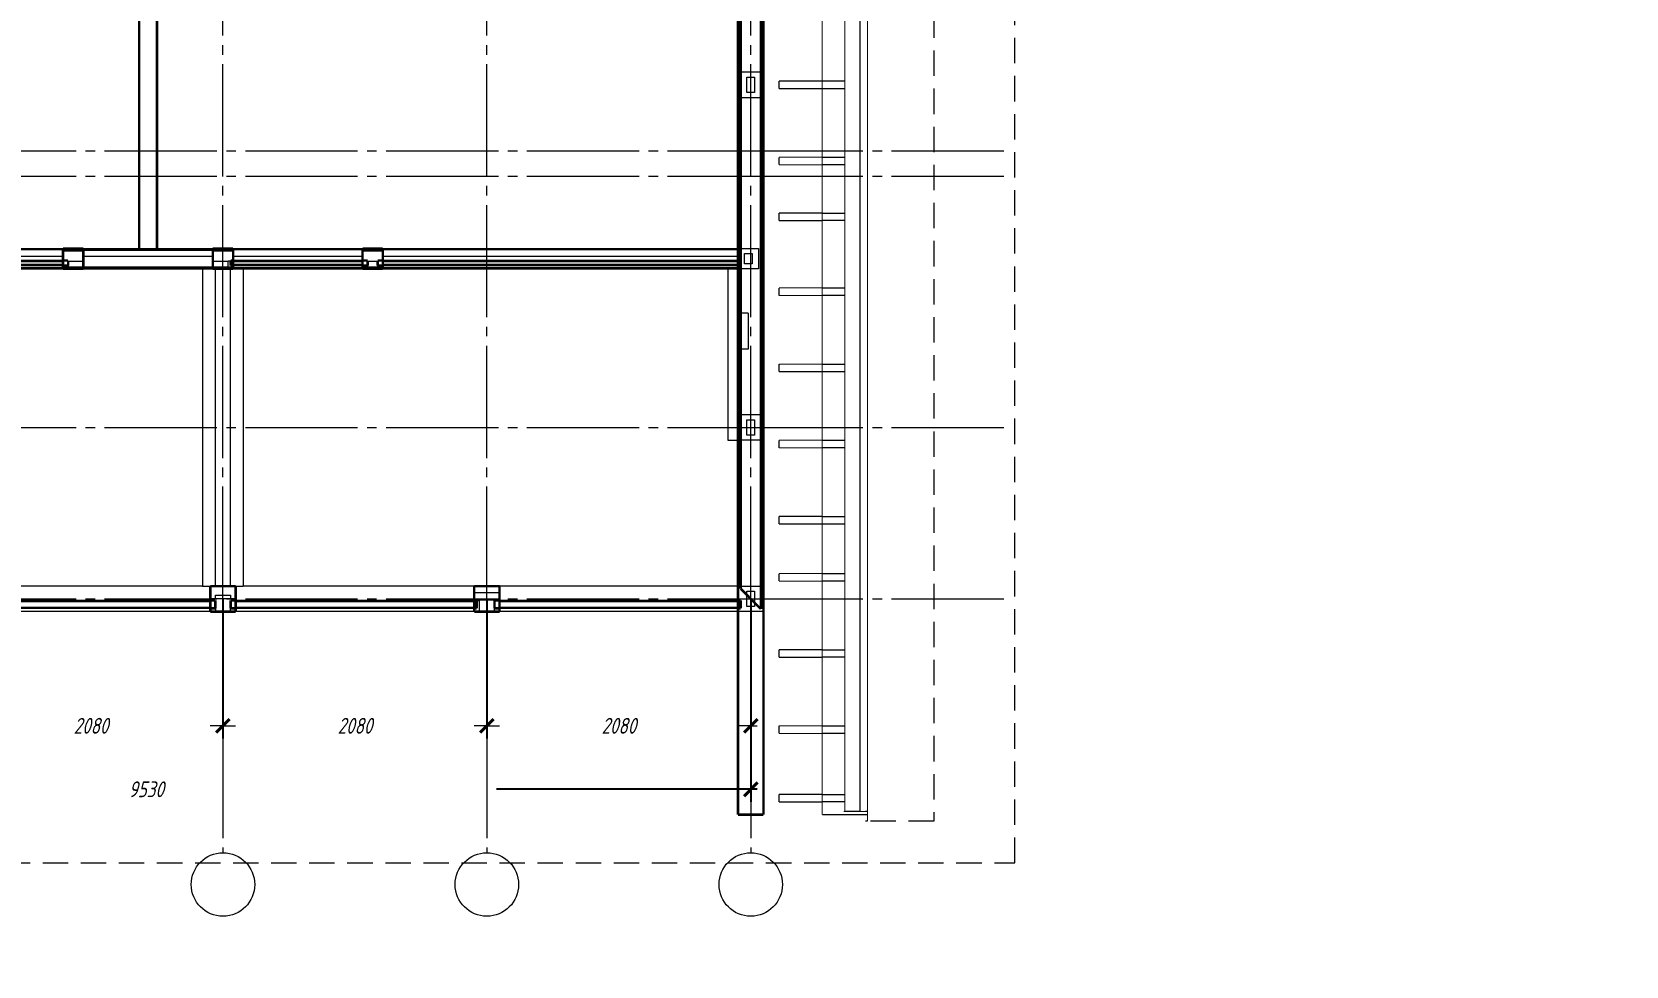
# Model space of a CAD drawing. Header units: millimetres. Extents: x 0 to 6720, y 0 to 297.
# Drawn here: x 2252.2 to 2503.5, y 0 to 147.2 of the extents above; entities that cross this region are included whole.
import ezdxf

# ---------------------------------------------------------------- set-up
doc = ezdxf.new("R2010")
doc.units = ezdxf.units.MM
for name, pattern in [('K5LT32768', [0]), ('K5LT_AXLED', [22.1875, 17.6875, -1.5, 1.5, -1.5]), ('K5LT_BASIC', [0]), ('K5LT_DASHED', [6, 4, -2]), ('K5LT_THIN', [0])]:
    doc.linetypes.add(name, pattern=pattern)
doc.layers.add('Системный слой', color=7, linetype='Continuous')
doc.styles.add('KDIMTEXTSTYLE', font='GOST_AU.SHX', dxfattribs={"width": 0.96, "oblique": 15, "height": 5})
doc.styles.add('KTEXTSTYLE', font='GOST_AU.SHX', dxfattribs={"width": 0.96, "height": 5})
doc.dimstyles.new('KDIMSTYLE (0.02)', dxfattribs={"dimtxt": 5, "dimasz": 1, "dimexe": 2, "dimexo": 0, "dimgap": 1, "dimtad": 1, "dimlfac": 50, "dimtxsty": 'KDIMTEXTSTYLE', "dimsah": 1, "dimcen": 0, "dimdle": 1, "dimadec": 0, "dimazin": 0, "dimtfac": 0.667, "dimtmove": 0, "dimatfit": 3, "dimfxl": 0, "dimtvp": 1, "dimtolj": 1, "dimtzin": 0, "dimarcsym": 0})

# ---------------------------------------------------------------- blocks, each defined once
blk = doc.blocks.new('U172')
at = {"layer": 'Системный слой', "color": 30, "linetype": 'K5LT_AXLED', "lineweight": 18}
for p, q in [((2174.91, 57.86), (2365.51, 57.86)), ((2365.51, 57.86), (2405.51, 57.86))]:
    blk.add_line(p, q, dxfattribs=at)
blk = doc.blocks.new('U173')
at = {"layer": 'Системный слой', "color": 30, "linetype": 'K5LT_AXLED', "lineweight": 18}
for p, q in [((2174.91, 84.86), (2365.51, 84.86)), ((2365.51, 84.86), (2405.51, 84.86))]:
    blk.add_line(p, q, dxfattribs=at)
blk = doc.blocks.new('U174')
at = {"layer": 'Системный слой', "color": 30, "linetype": 'K5LT_AXLED', "lineweight": 18}
for p, q in [((2174.91, 124.46), (2365.51, 124.46)), ((2365.51, 124.46), (2405.51, 124.46))]:
    blk.add_line(p, q, dxfattribs=at)
blk = doc.blocks.new('U175')
at = {"layer": 'Системный слой', "color": 30, "linetype": 'K5LT_AXLED', "lineweight": 18}
for p, q in [((2174.91, 128.46), (2365.51, 128.46)), ((2365.51, 128.46), (2405.51, 128.46))]:
    blk.add_line(p, q, dxfattribs=at)
blk = doc.blocks.new('U183')
at = {"layer": 'Системный слой', "color": 30, "linetype": 'K5LT_AXLED', "lineweight": 18}
for p, q in [((2282.31, 249.66), (2282.31, 289.66)), ((2282.31, 57.86), (2282.31, 249.66)), ((2282.31, 57.86), (2282.31, 37.86)), ((2282.31, 37.86), (2282.31, 17.86))]:
    blk.add_line(p, q, dxfattribs=at)
at = {"layer": 'Системный слой', "color": 7, "linetype": 'K5LT_THIN', "lineweight": 18}
blk.add_arc((2282.31, 12.86), 5, 0, 360, dxfattribs=at)
blk = doc.blocks.new('U184')
at = {"layer": 'Системный слой', "color": 30, "linetype": 'K5LT_AXLED', "lineweight": 18}
for p, q in [((2323.91, 249.66), (2323.91, 289.66)), ((2323.91, 57.86), (2323.91, 249.66)), ((2323.91, 57.86), (2323.91, 37.86)), ((2323.91, 37.86), (2323.91, 17.86))]:
    blk.add_line(p, q, dxfattribs=at)
at = {"layer": 'Системный слой', "color": 7, "linetype": 'K5LT_THIN', "lineweight": 18}
blk.add_arc((2323.91, 12.86), 5, 0, 360, dxfattribs=at)
blk = doc.blocks.new('U185')
at = {"layer": 'Системный слой', "color": 30, "linetype": 'K5LT_AXLED', "lineweight": 18}
for p, q in [((2365.51, 249.66), (2365.51, 289.66)), ((2365.51, 57.86), (2365.51, 249.66)), ((2365.51, 57.86), (2365.51, 37.86)), ((2365.51, 37.86), (2365.51, 17.86))]:
    blk.add_line(p, q, dxfattribs=at)
at = {"layer": 'Системный слой', "color": 7, "linetype": 'K5LT_THIN', "lineweight": 18}
blk.add_arc((2365.51, 12.86), 5, 0, 360, dxfattribs=at)
blk = doc.blocks.new('U171')
at = {"layer": 'Системный слой'}
for name in ['U183', 'U184', 'U185', 'U175', 'U174', 'U173', 'U172']:
    blk.add_blockref(name, (0, 0), dxfattribs=at)
blk = doc.blocks.new('U206')
at = {"layer": 'Системный слой', "color": 7, "linetype": 'K5LT_DASHED', "lineweight": 18}
for p, q in [((2394.39, 192.26), (2394.39, 22.86)), ((2407.11, 16.26), (2407.11, 192.26)), ((2380.34, 139.46), (2376.77, 139.46)), ((2376.77, 138.26), (2380.34, 138.26)), ((2376.77, 127.46), (2380.34, 127.46)), ((2380.34, 126.26), (2376.77, 126.26)), ((2376.77, 118.66), (2380.34, 118.66)), ((2380.34, 117.46), (2376.77, 117.46)), ((2376.77, 106.86), (2380.34, 106.86)), ((2380.34, 105.66), (2376.77, 105.66)), ((2376.77, 94.86), (2380.34, 94.86)), ((2380.34, 93.66), (2376.77, 93.66)), ((2376.77, 82.86), (2380.34, 82.86)), ((2380.34, 81.66), (2376.77, 81.66)), ((2376.77, 70.86), (2380.34, 70.86)), ((2380.34, 69.66), (2376.77, 69.66)), ((2376.77, 61.86), (2380.34, 61.86)), ((2380.34, 60.66), (2376.77, 60.66)), ((2376.77, 49.86), (2380.34, 49.86)), ((2380.34, 48.66), (2376.77, 48.66)), ((2376.77, 37.86), (2380.34, 37.86)), ((2380.34, 36.66), (2376.77, 36.66)), ((2376.77, 27.06), (2380.34, 27.06)), ((2380.34, 25.86), (2376.77, 25.86)), ((2383.91, 23.86), (2380.17, 23.86)), ((2382.72, 24.36), (2380.34, 24.36)), ((2383.91, 24.36), (2383.57, 24.36)), ((2394.39, 22.86), (2383.91, 22.86)), ((2157.91, 16.26), (2407.11, 16.26))]:
    blk.add_line(p, q, dxfattribs=at)
at = {"layer": 'Системный слой', "color": 7, "linetype": 'K5LT32768', "lineweight": 18}
for p, q in [((2363.91, 140.86), (2363.51, 140.86)), ((2367.11, 140.86), (2363.91, 140.86)), ((2367.51, 140.86), (2367.11, 140.86)), ((2364.91, 140.06), (2366.11, 140.06)), ((2364.91, 137.66), (2364.91, 140.06)), ((2366.11, 140.06), (2366.11, 137.66)), ((2363.51, 136.86), (2363.91, 136.86)), ((2363.91, 136.86), (2367.11, 136.86)), ((2366.11, 137.66), (2364.91, 137.66)), ((2367.11, 136.86), (2367.51, 136.86)), ((2201.11, 113.06), (2257.11, 113.06)), ((2257.11, 112.86), (2201.11, 112.86)), ((2201.11, 111.86), (2257.11, 111.86)), ((2257.11, 111.18), (2201.11, 111.18)), ((2260.31, 112.66), (2257.11, 112.66)), ((2257.91, 111.06), (2257.11, 111.06)), ((2257.91, 111.06), (2260.31, 111.06)), ((2260.31, 113.06), (2269.11, 113.06)), ((2260.31, 111.86), (2280.71, 111.86)), ((2269.11, 113.06), (2271.91, 113.06)), ((2271.91, 113.06), (2280.71, 113.06)), ((2283.91, 112.66), (2280.71, 112.66)), ((2280.71, 111.06), (2283.11, 111.06)), ((2283.51, 111.06), (2283.11, 111.06)), ((2283.11, 110.06), (2283.11, 111.06)), ((2283.51, 111.06), (2283.91, 111.06)), ((2283.91, 113.06), (2304.31, 113.06)), ((2304.31, 112.86), (2283.91, 112.86)), ((2283.91, 111.86), (2304.31, 111.86)), ((2304.31, 111.18), (2283.91, 111.18)), ((2307.51, 112.66), (2304.31, 112.66)), ((2305.11, 111.06), (2304.31, 111.06)), ((2305.11, 111.06), (2306.71, 111.06)), ((2307.51, 111.06), (2306.71, 111.06)), ((2307.51, 113.06), (2363.51, 113.06)), ((2363.51, 112.86), (2307.51, 112.86)), ((2307.51, 111.86), (2363.51, 111.86)), ((2363.51, 111.18), (2307.51, 111.18)), ((2363.51, 113.06), (2363.91, 113.06)), ((2363.91, 111.06), (2363.51, 111.06)), ((2363.91, 113.06), (2366.71, 113.06)), ((2364.51, 112.26), (2365.71, 112.26)), ((2364.51, 110.66), (2364.51, 112.26)), ((2365.71, 110.66), (2364.51, 110.66)), ((2365.71, 112.26), (2365.71, 110.66)), ((2366.71, 113.06), (2366.71, 109.86)), ((2201.11, 110.06), (2257.11, 110.06)), ((2202.31, 109.86), (2257.11, 109.86)), ((2257.91, 110.38), (2257.91, 110.06)), ((2257.91, 110.06), (2257.91, 109.86)), ((2260.31, 109.86), (2279.11, 109.86)), ((2279.11, 109.86), (2279.11, 59.86)), ((2279.11, 109.86), (2280.71, 109.86)), ((2281.11, 59.86), (2281.11, 109.86)), ((2283.11, 109.86), (2283.11, 110.06)), ((2283.51, 59.86), (2283.51, 109.86)), ((2283.91, 110.06), (2304.31, 110.06)), ((2283.91, 109.86), (2285.51, 109.86)), ((2285.51, 109.86), (2285.51, 59.86)), ((2285.51, 109.86), (2304.31, 109.86)), ((2305.11, 110.38), (2305.11, 110.06)), ((2305.11, 110.06), (2305.11, 109.86)), ((2306.71, 110.06), (2306.71, 110.38)), ((2306.71, 109.86), (2306.71, 110.06)), ((2307.51, 110.06), (2363.51, 110.06)), ((2307.51, 109.86), (2361.91, 109.86)), ((2361.91, 109.86), (2361.91, 82.86)), ((2361.91, 109.86), (2363.51, 109.86)), ((2363.91, 109.86), (2363.51, 109.86)), ((2366.71, 109.86), (2363.91, 109.86)), ((2365.11, 102.86), (2363.91, 102.86)), ((2365.11, 102.86), (2365.11, 97.21)), ((2365.11, 97.21), (2363.91, 97.21)), ((2363.91, 86.86), (2363.51, 86.86)), ((2367.11, 86.86), (2363.91, 86.86)), ((2364.91, 86.06), (2366.11, 86.06)), ((2364.91, 83.66), (2364.91, 86.06)), ((2366.11, 86.06), (2366.11, 83.66)), ((2367.51, 86.86), (2367.11, 86.86)), ((2366.11, 83.66), (2364.91, 83.66)), ((2361.91, 82.86), (2363.51, 82.86)), ((2363.91, 82.86), (2363.51, 82.86)), ((2367.11, 82.86), (2363.91, 82.86)), ((2367.51, 82.86), (2367.11, 82.86)), ((2279.11, 59.86), (2242.71, 59.86)), ((2279.11, 59.86), (2280.31, 59.86)), ((2281.11, 57.86), (2280.31, 57.86)), ((2281.11, 57.86), (2281.11, 58.46)), ((2281.11, 58.46), (2283.51, 58.46)), ((2283.51, 57.86), (2281.11, 57.86)), ((2283.51, 58.46), (2283.51, 57.86)), ((2284.31, 57.86), (2283.51, 57.86)), ((2284.31, 59.86), (2285.51, 59.86)), ((2321.91, 59.86), (2285.51, 59.86)), ((2321.91, 58.86), (2325.91, 58.86)), ((2363.51, 59.86), (2325.91, 59.86)), ((2363.51, 59.86), (2363.91, 59.86)), ((2363.91, 59.86), (2367.11, 59.86)), ((2364.91, 59.06), (2366.11, 59.06)), ((2364.91, 58.46), (2364.91, 59.06)), ((2364.91, 56.66), (2364.91, 58.46)), ((2366.11, 59.06), (2366.11, 57.26)), ((2367.11, 59.86), (2367.51, 59.86)), ((2242.71, 57.62), (2280.31, 57.62)), ((2280.31, 55.86), (2242.71, 55.86)), ((2281.11, 56.38), (2281.11, 55.86)), ((2283.51, 55.86), (2283.51, 56.38)), ((2284.31, 57.62), (2321.91, 57.62)), ((2321.91, 55.86), (2284.31, 55.86)), ((2325.91, 57.66), (2321.91, 57.66)), ((2322.31, 57.62), (2322.71, 57.62)), ((2322.71, 57.62), (2322.71, 55.86)), ((2325.11, 55.86), (2325.11, 56.38)), ((2325.91, 57.62), (2363.51, 57.62)), ((2363.51, 55.86), (2325.91, 55.86)), ((2367.51, 55.86), (2363.51, 55.86)), ((2366.11, 56.66), (2364.91, 56.66)), ((2366.11, 57.26), (2366.11, 56.66))]:
    blk.add_line(p, q, dxfattribs=at)
at = {"layer": 'Системный слой', "color": 7, "linetype": 'K5LT_DASHED', "const_width": 0.18}
for points in [[(2382.72, 24.36), (2382.72, 283.16)], [(2383.91, 283.16), (2383.91, 24.36)], [(2376.77, 139.46), (2376.77, 150.26)], [(2380.34, 150.26), (2380.34, 139.46)], [(2369.96, 138.26), (2369.96, 139.46)], [(2369.96, 139.46), (2376.77, 139.46)], [(2376.77, 138.26), (2369.96, 138.26)], [(2376.77, 139.46), (2376.77, 138.26)], [(2376.77, 127.46), (2376.77, 138.26)], [(2380.34, 139.46), (2380.34, 138.26)], [(2380.34, 138.26), (2380.34, 127.46)], [(2369.96, 126.26), (2369.96, 127.46)], [(2369.96, 127.46), (2376.77, 127.46)], [(2376.77, 126.26), (2369.96, 126.26)], [(2376.77, 127.46), (2376.77, 126.26)], [(2376.77, 118.66), (2376.77, 126.26)], [(2380.34, 127.46), (2380.34, 126.26)], [(2380.34, 126.26), (2380.34, 118.66)], [(2369.96, 117.46), (2369.96, 118.66)], [(2369.96, 118.66), (2376.77, 118.66)], [(2376.77, 118.66), (2376.77, 117.46)], [(2380.34, 118.66), (2380.34, 117.46)], [(2376.77, 117.46), (2369.96, 117.46)], [(2376.77, 106.86), (2376.77, 117.46)], [(2380.34, 117.46), (2380.34, 106.86)], [(2369.96, 105.66), (2369.96, 106.86)], [(2369.96, 106.86), (2376.77, 106.86)], [(2376.77, 105.66), (2369.96, 105.66)], [(2376.77, 106.86), (2376.77, 105.66)], [(2376.77, 94.86), (2376.77, 105.66)], [(2380.34, 106.86), (2380.34, 105.66)], [(2380.34, 105.66), (2380.34, 94.86)], [(2369.96, 93.66), (2369.96, 94.86)], [(2369.96, 94.86), (2376.77, 94.86)], [(2376.77, 93.66), (2369.96, 93.66)], [(2376.77, 94.86), (2376.77, 93.66)], [(2376.77, 82.86), (2376.77, 93.66)], [(2380.34, 94.86), (2380.34, 93.66)], [(2380.34, 93.66), (2380.34, 82.86)], [(2369.96, 81.66), (2369.96, 82.86)], [(2369.96, 82.86), (2376.77, 82.86)], [(2376.77, 82.86), (2376.77, 81.66)], [(2380.34, 82.86), (2380.34, 81.66)], [(2376.77, 81.66), (2369.96, 81.66)], [(2376.77, 70.86), (2376.77, 81.66)], [(2380.34, 81.66), (2380.34, 70.86)], [(2369.96, 69.66), (2369.96, 70.86)], [(2369.96, 70.86), (2376.77, 70.86)], [(2376.77, 70.86), (2376.77, 69.66)], [(2380.34, 70.86), (2380.34, 69.66)], [(2376.77, 69.66), (2369.96, 69.66)], [(2376.77, 61.86), (2376.77, 69.66)], [(2380.34, 69.66), (2380.34, 61.86)], [(2369.96, 60.66), (2369.96, 61.86)], [(2369.96, 61.86), (2376.77, 61.86)], [(2376.77, 60.66), (2369.96, 60.66)], [(2376.77, 61.86), (2376.77, 60.66)], [(2376.77, 49.86), (2376.77, 60.66)], [(2380.34, 61.86), (2380.34, 60.66)], [(2380.34, 60.66), (2380.34, 49.86)], [(2369.96, 48.66), (2369.96, 49.86)], [(2369.96, 49.86), (2376.77, 49.86)], [(2376.77, 48.66), (2369.96, 48.66)], [(2376.77, 49.86), (2376.77, 48.66)], [(2376.77, 37.86), (2376.77, 48.66)], [(2380.34, 49.86), (2380.34, 48.66)], [(2380.34, 48.66), (2380.34, 37.86)], [(2369.96, 36.66), (2369.96, 37.86)], [(2369.96, 37.86), (2376.77, 37.86)], [(2376.77, 37.86), (2376.77, 36.66)], [(2380.34, 37.86), (2380.34, 36.66)], [(2376.77, 36.66), (2369.96, 36.66)], [(2376.77, 27.06), (2376.77, 36.66)], [(2380.34, 36.66), (2380.34, 27.06)], [(2369.96, 25.86), (2369.96, 27.06)], [(2369.96, 27.06), (2376.77, 27.06)], [(2376.77, 25.86), (2369.96, 25.86)], [(2376.77, 27.06), (2376.77, 25.86)], [(2376.77, 23.86), (2376.77, 25.86)], [(2380.34, 27.06), (2380.34, 25.86)], [(2380.34, 25.86), (2380.34, 24.36)], [(2380.17, 23.86), (2376.77, 23.86)], [(2380.34, 24.36), (2380.17, 24.36)], [(2383.57, 24.36), (2382.72, 24.36)], [(2383.91, 22.86), (2383.57, 22.86)], [(2383.91, 24.36), (2383.91, 23.86)], [(2383.91, 23.86), (2383.91, 22.86)]]:
    blk.add_lwpolyline(points, dxfattribs=at)
at = {"layer": 'Системный слой', "color": 5, "linetype": 'K5LT_BASIC', "const_width": 0.4}
for points in [[(2363.51, 160.86), (2363.51, 140.86)], [(2363.91, 140.86), (2363.91, 160.86)], [(2367.11, 160.86), (2367.11, 140.86)], [(2367.51, 140.86), (2367.51, 160.86)], [(2269.11, 113.06), (2269.11, 157.66)], [(2271.91, 157.66), (2271.91, 113.06)], [(2363.51, 140.86), (2363.51, 136.86)], [(2363.91, 136.86), (2363.91, 140.86)], [(2367.11, 140.86), (2367.11, 136.86)], [(2367.51, 136.86), (2367.51, 140.86)], [(2363.51, 136.86), (2363.51, 113.06)], [(2363.91, 113.06), (2363.91, 136.86)], [(2367.11, 136.86), (2367.11, 86.86)], [(2367.51, 86.86), (2367.51, 136.86)], [(2257.11, 113.06), (2260.31, 113.06)], [(2257.11, 113.06), (2257.11, 112.86)], [(2260.31, 113.06), (2260.31, 112.86)], [(2269.11, 112.86), (2269.11, 113.06)], [(2271.91, 113.06), (2271.91, 112.86)], [(2280.71, 113.06), (2283.91, 113.06)], [(2280.71, 112.86), (2280.71, 113.06)], [(2283.91, 113.06), (2283.91, 112.86)], [(2304.31, 113.06), (2307.51, 113.06)], [(2304.31, 113.06), (2304.31, 112.86)], [(2307.51, 113.06), (2307.51, 112.86)], [(2363.51, 112.86), (2363.51, 113.06)], [(2363.91, 112.86), (2363.91, 113.06)], [(2201.11, 111.1), (2257.11, 111.1)], [(2257.11, 110.46), (2201.11, 110.46)], [(2257.11, 112.86), (2260.31, 112.86)], [(2257.11, 112.66), (2257.11, 112.86)], [(2257.11, 111.86), (2257.11, 112.66)], [(2257.11, 111.18), (2257.11, 111.86)], [(2257.91, 111.18), (2257.11, 111.18)], [(2257.11, 111.1), (2257.11, 111.18)], [(2257.11, 111.1), (2257.11, 111.06)], [(2257.11, 111.06), (2257.11, 110.46)], [(2257.11, 110.38), (2257.11, 110.46)], [(2257.11, 110.38), (2257.91, 110.38)], [(2257.11, 110.06), (2257.11, 110.38)], [(2257.91, 111.06), (2257.91, 111.18)], [(2257.91, 111.06), (2257.91, 110.38)], [(2260.31, 112.86), (2260.31, 112.66)], [(2260.31, 112.86), (2269.11, 112.86)], [(2260.31, 112.66), (2260.31, 111.86)], [(2260.31, 111.86), (2260.31, 111.06)], [(2260.31, 110.06), (2260.31, 111.06)], [(2271.91, 112.86), (2269.11, 112.86)], [(2271.91, 112.86), (2280.71, 112.86)], [(2280.71, 112.66), (2280.71, 112.86)], [(2280.71, 112.86), (2283.91, 112.86)], [(2280.71, 111.86), (2280.71, 112.66)], [(2280.71, 111.06), (2280.71, 111.86)], [(2280.71, 111.06), (2280.71, 110.06)], [(2283.91, 111.18), (2283.51, 111.18)], [(2283.51, 111.18), (2283.51, 111.06)], [(2283.51, 110.38), (2283.51, 111.06)], [(2283.51, 110.38), (2283.91, 110.38)], [(2283.91, 112.86), (2283.91, 112.66)], [(2283.91, 112.66), (2283.91, 111.86)], [(2283.91, 111.86), (2283.91, 111.18)], [(2283.91, 111.18), (2283.91, 111.1)], [(2283.91, 111.1), (2304.31, 111.1)], [(2283.91, 111.06), (2283.91, 111.1)], [(2283.91, 110.46), (2283.91, 111.06)], [(2304.31, 110.46), (2283.91, 110.46)], [(2283.91, 110.46), (2283.91, 110.38)], [(2283.91, 110.38), (2283.91, 110.06)], [(2304.31, 112.86), (2307.51, 112.86)], [(2304.31, 112.66), (2304.31, 112.86)], [(2304.31, 111.86), (2304.31, 112.66)], [(2304.31, 111.18), (2304.31, 111.86)], [(2305.11, 111.18), (2304.31, 111.18)], [(2304.31, 111.1), (2304.31, 111.18)], [(2304.31, 111.1), (2304.31, 111.06)], [(2304.31, 111.06), (2304.31, 110.46)], [(2304.31, 110.38), (2304.31, 110.46)], [(2304.31, 110.38), (2305.11, 110.38)], [(2304.31, 110.06), (2304.31, 110.38)], [(2305.11, 111.06), (2305.11, 111.18)], [(2305.11, 111.06), (2305.11, 110.38)], [(2307.51, 111.18), (2306.71, 111.18)], [(2306.71, 111.18), (2306.71, 111.06)], [(2306.71, 111.06), (2306.71, 110.38)], [(2306.71, 110.38), (2307.51, 110.38)], [(2307.51, 112.86), (2307.51, 112.66)], [(2307.51, 112.66), (2307.51, 111.86)], [(2307.51, 111.86), (2307.51, 111.18)], [(2307.51, 111.18), (2307.51, 111.1)], [(2307.51, 111.1), (2363.51, 111.1)], [(2307.51, 111.06), (2307.51, 111.1)], [(2307.51, 110.46), (2307.51, 111.06)], [(2363.51, 110.46), (2307.51, 110.46)], [(2307.51, 110.46), (2307.51, 110.38)], [(2307.51, 110.38), (2307.51, 110.06)], [(2363.51, 112.86), (2363.91, 112.86)], [(2363.51, 111.86), (2363.51, 112.86)], [(2363.51, 111.18), (2363.51, 111.86)], [(2363.91, 111.18), (2363.51, 111.18)], [(2363.51, 111.1), (2363.51, 111.18)], [(2363.51, 111.1), (2363.51, 111.06)], [(2363.51, 111.06), (2363.51, 110.46)], [(2363.51, 110.38), (2363.51, 110.46)], [(2363.51, 110.38), (2363.91, 110.38)], [(2363.51, 110.06), (2363.51, 110.38)], [(2363.91, 112.86), (2363.91, 111.18)], [(2363.91, 111.18), (2363.91, 111.06)], [(2363.91, 111.06), (2363.91, 110.38)], [(2363.91, 110.38), (2363.91, 110.06)], [(2257.11, 109.86), (2257.11, 110.06)], [(2257.91, 110.06), (2257.11, 110.06)], [(2257.91, 109.86), (2257.11, 109.86)], [(2260.31, 110.06), (2257.91, 110.06)], [(2260.31, 109.86), (2257.91, 109.86)], [(2260.31, 110.06), (2260.31, 109.86)], [(2280.71, 110.06), (2260.31, 110.06)], [(2280.71, 109.86), (2280.71, 110.06)], [(2283.11, 110.06), (2280.71, 110.06)], [(2281.11, 109.86), (2280.71, 109.86)], [(2281.11, 109.86), (2283.11, 109.86)], [(2283.91, 110.06), (2283.11, 110.06)], [(2283.11, 109.86), (2283.51, 109.86)], [(2283.91, 109.86), (2283.51, 109.86)], [(2283.91, 110.06), (2283.91, 109.86)], [(2305.11, 110.06), (2304.31, 110.06)], [(2304.31, 109.86), (2304.31, 110.06)], [(2305.11, 109.86), (2304.31, 109.86)], [(2306.71, 110.06), (2305.11, 110.06)], [(2305.11, 109.86), (2306.71, 109.86)], [(2307.51, 110.06), (2306.71, 110.06)], [(2306.71, 109.86), (2307.51, 109.86)], [(2307.51, 110.06), (2307.51, 109.86)], [(2363.91, 110.06), (2363.51, 110.06)], [(2363.51, 109.86), (2363.51, 110.06)], [(2363.51, 86.86), (2363.51, 109.86)], [(2363.91, 109.86), (2363.91, 110.06)], [(2363.91, 102.86), (2363.91, 109.86)], [(2363.91, 97.21), (2363.91, 102.86)], [(2363.91, 86.86), (2363.91, 97.21)], [(2363.51, 82.86), (2363.51, 86.86)], [(2363.91, 82.86), (2363.91, 86.86)], [(2367.11, 86.86), (2367.11, 82.86)], [(2367.51, 82.86), (2367.51, 86.86)], [(2363.51, 82.86), (2363.51, 59.86)], [(2363.91, 59.86), (2363.91, 82.86)], [(2367.11, 82.86), (2367.11, 59.86)], [(2367.51, 59.86), (2367.51, 82.86)], [(2280.31, 57.86), (2280.31, 59.86)], [(2280.31, 59.86), (2281.11, 59.86)], [(2280.31, 57.86), (2280.31, 57.62)], [(2281.11, 57.62), (2280.31, 57.62)], [(2283.51, 59.86), (2281.11, 59.86)], [(2281.11, 56.38), (2281.11, 57.62)], [(2284.31, 59.86), (2283.51, 59.86)], [(2283.51, 57.62), (2283.51, 56.38)], [(2284.31, 57.62), (2283.51, 57.62)], [(2284.31, 59.86), (2284.31, 57.86)], [(2284.31, 57.62), (2284.31, 57.86)], [(2321.91, 59.86), (2325.91, 59.86)], [(2321.91, 58.86), (2321.91, 59.86)], [(2321.91, 57.66), (2321.91, 58.86)], [(2321.91, 57.62), (2321.91, 57.66)], [(2322.31, 57.62), (2321.91, 57.62)], [(2322.31, 56.38), (2322.31, 57.62)], [(2325.91, 57.62), (2325.11, 57.62)], [(2325.11, 57.62), (2325.11, 56.38)], [(2325.91, 59.86), (2325.91, 58.86)], [(2325.91, 58.86), (2325.91, 57.66)], [(2325.91, 57.66), (2325.91, 57.62)], [(2363.51, 57.62), (2363.51, 59.86)], [(2363.91, 57.62), (2363.51, 57.62)], [(2363.91, 59.46), (2363.91, 59.86)], [(2364.91, 58.46), (2363.91, 59.46)], [(2363.91, 56.38), (2363.91, 57.62)], [(2366.11, 57.26), (2364.91, 58.46)], [(2367.11, 59.86), (2367.11, 56.26)], [(2367.51, 55.86), (2367.51, 59.86)], [(2242.71, 57.54), (2280.31, 57.54)], [(2280.31, 56.46), (2242.71, 56.46)], [(2280.31, 57.54), (2280.31, 56.46)], [(2280.31, 55.86), (2280.31, 56.38)], [(2280.31, 56.38), (2281.11, 56.38)], [(2281.11, 55.86), (2280.31, 55.86)], [(2281.11, 55.86), (2283.51, 55.86)], [(2283.51, 56.38), (2284.31, 56.38)], [(2284.31, 55.86), (2283.51, 55.86)], [(2284.31, 57.54), (2321.91, 57.54)], [(2284.31, 56.46), (2284.31, 57.54)], [(2321.91, 56.46), (2284.31, 56.46)], [(2284.31, 56.38), (2284.31, 55.86)], [(2321.91, 57.54), (2321.91, 56.46)], [(2321.91, 55.86), (2321.91, 56.38)], [(2321.91, 56.38), (2322.31, 56.38)], [(2322.71, 55.86), (2321.91, 55.86)], [(2322.71, 55.86), (2325.11, 55.86)], [(2325.11, 56.38), (2325.91, 56.38)], [(2325.91, 55.86), (2325.11, 55.86)], [(2325.91, 57.54), (2363.51, 57.54)], [(2325.91, 56.46), (2325.91, 57.54)], [(2363.51, 56.46), (2325.91, 56.46)], [(2325.91, 56.38), (2325.91, 55.86)], [(2363.51, 57.54), (2363.51, 56.46)], [(2363.51, 56.38), (2363.91, 56.38)], [(2363.51, 56.38), (2363.51, 55.86)], [(2363.51, 23.86), (2363.51, 55.86)], [(2367.11, 56.26), (2366.11, 57.26)], [(2367.51, 55.86), (2367.51, 23.86)], [(2367.51, 23.86), (2363.51, 23.86)]]:
    blk.add_lwpolyline(points, dxfattribs=at)
blk = doc.blocks.new('KDIMARROW_03')
at = {"layer": 'Системный слой', "color": 0, "linetype": 'K5LT_BASIC', "lineweight": 40}
blk.add_line((-1.06, -1.06), (1.06, 1.06), dxfattribs=at)
at = {"layer": 'Системный слой', "color": 0, "linetype": 'K5LT_THIN', "lineweight": 18}
for q in [(-1, 0), (2, 0)]:
    blk.add_line((0, 0), q, dxfattribs=at)

msp = doc.modelspace()

# ---------------------------------------------------------------- block references
at = {"layer": 'Системный слой'}
for name in ['U171', 'U206']:
    msp.add_blockref(name, (0, 0), dxfattribs=at)

# ---------------------------------------------------------------- dimensions: what is measured, and where the dimension line sits
at = {"layer": 'Системный слой', "color": 7}
for base, p1, p2, location in [((2174.90785, 27.86262), (2365.50785, 57.86262), (2174.90785, 57.86262), (2270.20785, 27.86262)), ((2240.70785, 37.86262), (2282.30785, 57.86262), (2240.70785, 57.86262), (2261.50785, 37.86262)), ((2282.30785, 37.86262), (2323.90785, 57.86262), (2282.30785, 57.86262), (2303.10785, 37.86262)), ((2323.90785, 37.86262), (2365.50785, 57.86262), (2323.90785, 57.86262), (2344.70785, 37.86262))]:
    msp.add_linear_dim(base=base, p1=p1, p2=p2, location=location, dimstyle='KDIMSTYLE (0.02)', override={"dimexo": 0, "dimpost": '\\H2.5;\\W0.965;\\Q15;<>', "dimblk1": 'KDIMARROW_03', "dimblk2": 'KDIMARROW_03', "dimse1": 0, "dimse2": 0, "dimclrt": 7, "dimtolj": 1}, dxfattribs=at).render()

doc.saveas('drawing.dxf')
